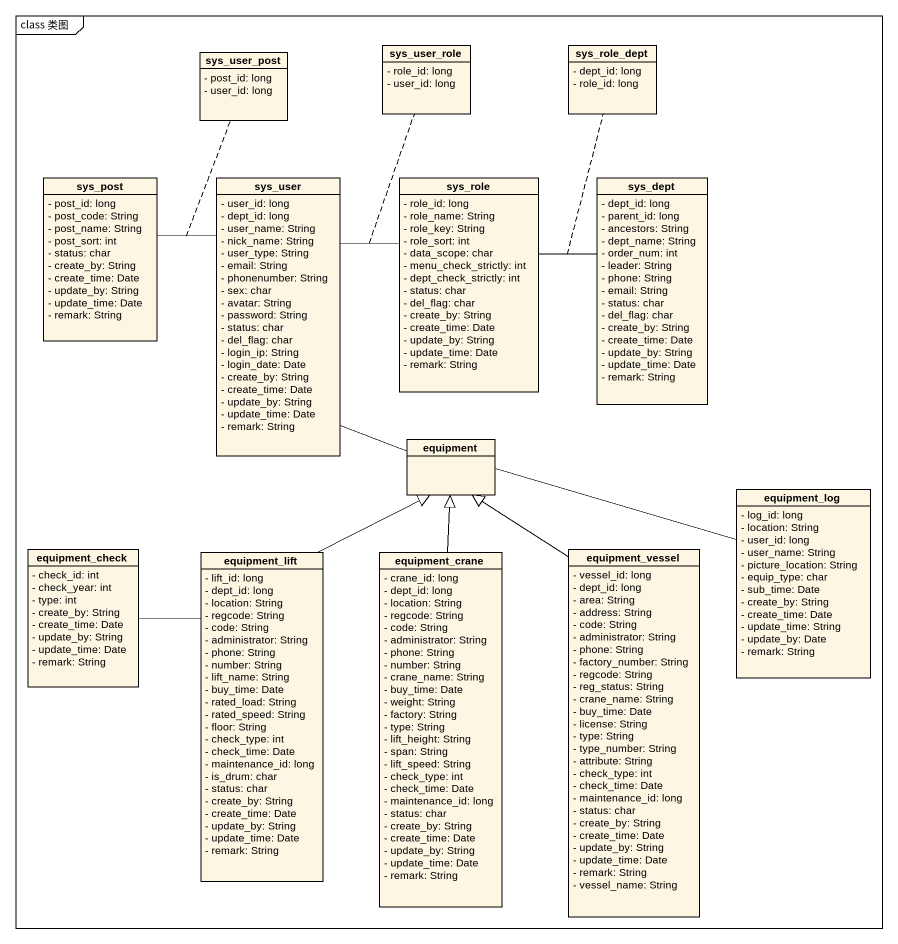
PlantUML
@startuml
mainframe class 类图
hide circle
hide empty members
skinparam classAttributeIconSize 0
class sys_user_post {
  - post_id: long
  - user_id: long
}
class sys_user_role {
  - role_id: long
  - user_id: long
}
class sys_role_dept {
  - dept_id: long
  - role_id: long
}
class sys_post {
  - post_id: long
  - post_code: String
  - post_name: String
  - post_sort: int
  - status: char
  - create_by: String
  - create_time: Date
  - update_by: String
  - update_time: Date
  - remark: String
}
class sys_user {
  - user_id: long
  - dept_id: long
  - user_name: String
  - nick_name: String
  - user_type: String
  - email: String
  - phonenumber: String
  - sex: char
  - avatar: String
  - password: String
  - status: char
  - del_flag: char
  - login_ip: String
  - login_date: Date
  - create_by: String
  - create_time: Date
  - update_by: String
  - update_time: Date
  - remark: String
}
class sys_role {
  - role_id: long
  - role_name: String
  - role_key: String
  - role_sort: int
  - data_scope: char
  - menu_check_strictly: int
  - dept_check_strictly: int
  - status: char
  - del_flag: char
  - create_by: String
  - create_time: Date
  - update_by: String
  - update_time: Date
  - remark: String
}
class sys_dept {
  - dept_id: long
  - parent_id: long
  - ancestors: String
  - dept_name: String
  - order_num: int
  - leader: String
  - phone: String
  - email: String
  - status: char
  - del_flag: char
  - create_by: String
  - create_time: Date
  - update_by: String
  - update_time: Date
  - remark: String
}
class equipment
class equipment_log {
  - log_id: long
  - location: String
  - user_id: long
  - user_name: String
  - picture_location: String
  - equip_type: char
  - sub_time: Date
  - create_by: String
  - create_time: Date
  - update_time: String
  - update_by: Date
  - remark: String
}
class equipment_check {
  - check_id: int
  - check_year: int
  - type: int
  - create_by: String
  - create_time: Date
  - update_by: String
  - update_time: Date
  - remark: String
}
class equipment_vessel {
  - vessel_id: long
  - dept_id: long
  - area: String
  - address: String
  - code: String
  - administrator: String
  - phone: String
  - factory_number: String
  - regcode: String
  - reg_status: String
  - crane_name: String
  - buy_time: Date
  - license: String
  - type: String
  - type_number: String
  - attribute: String
  - check_type: int
  - check_time: Date
  - maintenance_id: long
  - status: char
  - create_by: String
  - create_time: Date
  - update_by: String
  - update_time: Date
  - remark: String
  - vessel_name: String
}
class equipment_lift {
  - lift_id: long
  - dept_id: long
  - location: String
  - regcode: String
  - code: String
  - administrator: String
  - phone: String
  - number: String
  - lift_name: String
  - buy_time: Date
  - rated_load: String
  - rated_speed: String
  - floor: String
  - check_type: int
  - check_time: Date
  - maintenance_id: long
  - is_drum: char
  - status: char
  - create_by: String
  - create_time: Date
  - update_by: String
  - update_time: Date
  - remark: String
}
class equipment_crane {
  - crane_id: long
  - dept_id: long
  - location: String
  - regcode: String
  - code: String
  - administrator: String
  - phone: String
  - number: String
  - crane_name: String
  - buy_time: Date
  - weight: String
  - factory: String
  - type: String
  - lift_height: String
  - span: String
  - lift_speed: String
  - check_type: int
  - check_time: Date
  - maintenance_id: long
  - status: char
  - create_by: String
  - create_time: Date
  - update_by: String
  - update_time: Date
  - remark: String
}
sys_post -right- sys_user
(sys_post, sys_user) .. sys_user_post
sys_user -right- sys_role
(sys_user, sys_role) .. sys_user_role
sys_user -- equipment
sys_role -right- sys_dept
(sys_role, sys_dept) .. sys_role_dept
equipment_log -left- equipment
equipment_check -right- equipment_lift
equipment_vessel -up-|> equipment
equipment_lift -up-|> equipment
equipment_crane -up-|> equipment
@enduml
